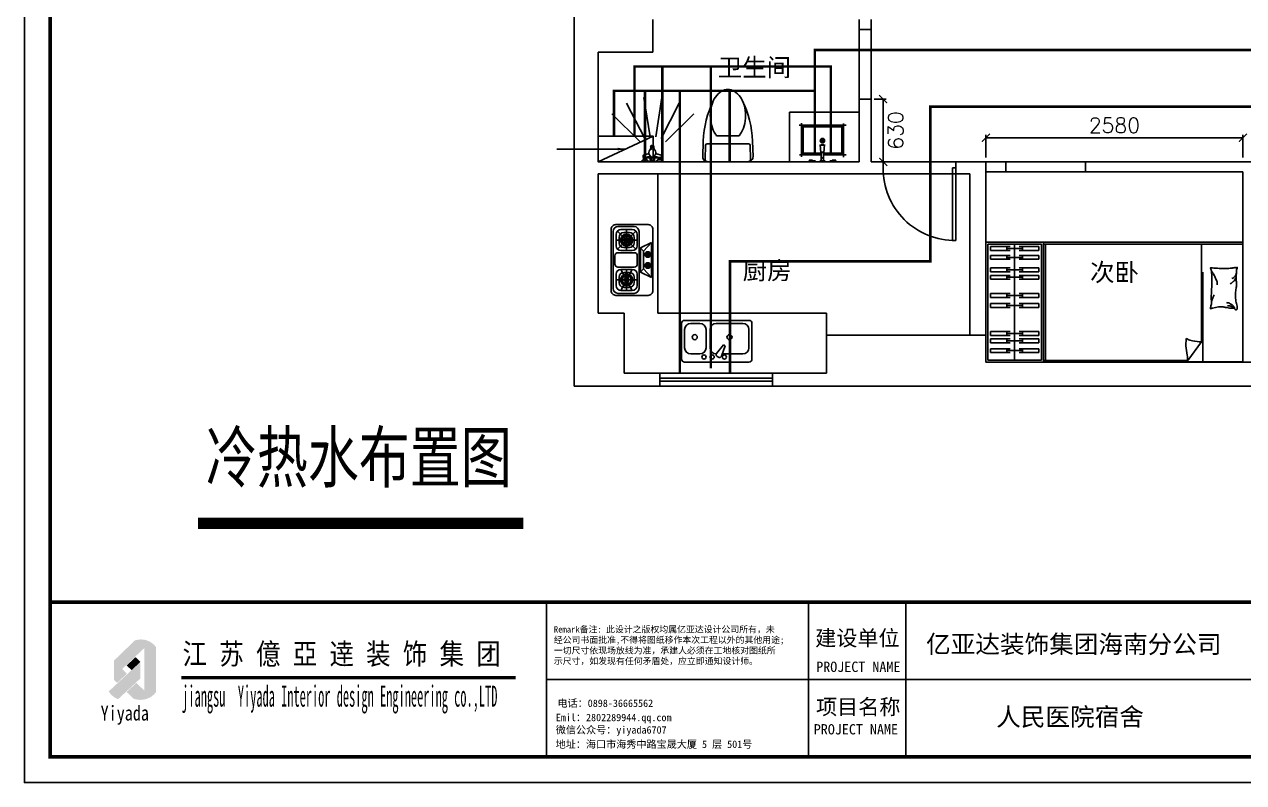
# Model space of a CAD drawing. Header units: millimetres. Extents: x 333665 to 510740, y -473522 to -395501.
# Drawn here: x 489008 to 501241, y -410869 to -403259 of the extents above; entities that cross this region are included whole.
import ezdxf

# ---------------------------------------------------------------- set-up
doc = ezdxf.new("R2010")
doc.units = ezdxf.units.MM
doc.linetypes.add('ACAD_ISO03W100', pattern=[30, 12, -18])
for name, color, linetype in [('0-01图框模板说明', 2, 'Continuous'), ('0-02图框细线', 136, 'Continuous'), ('06其他', 8, 'Continuous'), ('250', 250, 'Continuous'), ('TK', 7, 'Continuous'), ('WALL', 7, 'Continuous'), ('xcvdg', 7, 'Continuous'), ('填充', 8, 'Continuous')]:
    doc.layers.add(name, color=color, linetype=linetype)
doc.styles.add('-宋体', font='', dxfattribs={"width": 0.75})
doc.styles.add('_TCH_DIM', font='SIMPLEX', dxfattribs={"bigfont": 'GBCBIG'})
doc.styles.add('H1', font='')
doc.styles.get("Standard").update_dxf_attribs({"font": 'txt', "bigfont": 'gbcbig.shx'})
doc.styles.add('STYLE1', font='')
doc.styles.add('黑体', font='simhei.ttf')
doc.styles.get('-宋体').set_extended_font_data('SimSun')
doc.styles.get('H1').set_extended_font_data('SimSun')
doc.styles.get('STYLE1').set_extended_font_data('SimSun')
doc.dimstyles.get("Standard").update_dxf_attribs({"dimtxt": 0.18, "dimasz": 0.18, "dimexe": 0.18, "dimexo": 0.0625, "dimgap": 0.09, "dimtad": 0, "dimtih": 1, "dimtoh": 1, "dimdec": 4, "dimzin": 0, "dimdsep": 46, "dimtxsty": 'Standard', "dimcen": 0.09, "dimadec": 0, "dimazin": 0, "dimtfac": 1, "dimtdec": 4, "dimtofl": 0, "dimtmove": 0, "dimatfit": 3, "dimfxl": 1, "dimtolj": 1, "dimtzin": 0, "dimarcsym": 0})

# ---------------------------------------------------------------- blocks, each defined once
blk = doc.blocks.new('FVC')
at = {"layer": 'xcvdg', "color": 1, "ltscale": 100}
for p, q in [((-88497, -799587), (-88467, -799594)), ((-88467, -799594), (-88384, -799615))]:
    blk.add_line(p, q, dxfattribs=at)
for centre, radius, start, end in [((-88497, -799587), 0.917, 75.9551, 184.0829), ((-88228, -799568), 271, 184.0829, 189.4841), ((-88268, -799575), 230, 189.4841, 197.3864), ((-88602, -799679), 120, 6.4341, 17.3864), ((-88628, -799682), 146, 348.4414, 6.4341), ((-87776, -799472), 739, 197.1982, 199.428), ((-88368, -799549), 67.7, 255.9548, 272.6649), ((-88395, -798959), 659, 272.6649, 278.0051), ((-88348, -799297), 317, 278.0051, 282.1984), ((-88094, -800469), 882, 99.6844, 102.1984), ((-88280, -799536), 140, 275.6311, 286.515), ((-88233, -799539), 91.5, 255.3149, 270), ((-88208, -799801), 204, 90, 99.6844), ((-88280, -799536), 140, 286.515, 297.3988), ((-88233, -799575), 56.2, 270, 288.7799), ((-88281, -799433), 206, 288.7799, 291.8149), ((-88280, -799536), 140, 297.3988, 315.0976), ((-88208, -800088), 492, 83.7676, 90), ((-88261, -799484), 151, 291.8149, 295.3551), ((-88219, -799573), 52.6, 295.3551, 311.4429), ((-88244, -799545), 89.9, 311.4429, 323.7359), ((-88280, -799536), 140, 315.0976, 332.7964), ((-88121, -799602), 34.2, 116.5805, 175.5998), ((-87456, -799784), 683, 172.4531, 180), ((-88131, -799583), 13.1, 11.2724, 116.5805), ((-87893, -799726), 242, 164.256, 172.4531), ((-88419, -799578), 305, 344.256, 351.5628), ((-88206, -799599), 90.4, 0, 11.2724), ((-88277, -799599), 161, 351.5628, 0), ((-88259, -799758), 230, 168.4414, 182.7491), ((-88377, -799749), 114, 189.7531, 196.31), ((-89699, -799879), 1216, 2.6096, 4.6176), ((-91842, -799977), 3362, 0.9704, 2.6096), ((-87776, -799472), 739, 199.428, 201.6577), ((-87776, -799472), 739, 201.6577, 203.4844), ((-87776, -799472), 739, 203.4844, 205.3111), ((-87618, -799784), 521, 180.0031, 188.643), ((-87607, -799806), 529, 186.0867, 190.1899), ((-89644, -800040), 1164, 356.426, 359.7135), ((-94198, -800017), 5719, 359.7135, 0.9704), ((-89724, -799422), 1432, 333.5015, 335.6735), ((-88881, -799803), 507, 335.6735, 339.3257), ((-88461, -799961), 58, 339.3257, 355.9172), ((-88674, -799946), 272, 355.9172, 3.5552), ((-88295, -800128), 200, 61.6832, 66.9972), ((-88224, -799996), 49.3, 50.9651, 61.6832), ((-88335, -800132), 225, 43.8115, 50.9651), ((-88222, -800115), 99.2, 53.8234, 71.5603), ((-88455, -800247), 392, 38.3886, 43.8115), ((-88222, -800115), 99.2, 36.0864, 53.8234), ((-88208, -800052), 76.8, 27.2396, 38.3886), ((-88348, -800124), 234, 20.8603, 27.2396), ((-87256, -800030), 873, 175.1982, 179.4243), ((-86635, -800036), 1494, 179.4243, 181.9079), ((-88277, -799926), 152, 2.5386, 10.1899), ((-88415, -799933), 290, 355.1982, 2.5386), ((-88411, -800185), 87.5, 163.7788, 172.8796), ((-88496, -800174), 1.32, 172.8796, 253.3022), ((-88491, -800157), 19.3, 253.3022, 279.9984), ((-88421, -800182), 76.7, 152.7159, 163.7788), ((-88530, -800126), 45.3, 332.7159, 347.131), ((-88432, -800492), 321, 93.5049, 99.9984), ((-88628, -800103), 146, 347.131, 356.426), ((-89074, -799700), 729, 324.1737, 327.865), ((-88722, -799921), 313, 327.865, 333.5015), ((-87618, -813781), 13636, 93.055, 93.5049), ((-88272, -801529), 1365, 91.6331, 93.055), ((-88292, -800842), 679, 86.6313, 91.6331), ((-88305, -801076), 913, 82.3191, 86.6313), ((-88210, -800368), 198, 77.8905, 82.3191), ((-88117, -799933), 246, 257.8905, 261.8665), ((-88147, -800145), 32.8, 261.8665, 291.421), ((-88222, -800115), 99.2, 15.9352, 36.0864), ((-88129, -800190), 15.6, 68.0096, 111.421), ((-87308, -800059), 821, 181.9079, 185.2592), ((-88222, -800115), 99.2, 355.7841, 15.9352), ((-88072, -800129), 53.9, 185.2592, 210.6513), ((-88125, -800179), 4.28, 348.1069, 68.0096), ((-88118, -800180), 2.32, 168.1069, 289.564), ((-88143, -800171), 28.9, 355.6975, 30.6513), ((-88119, -800179), 3.42, 289.564, 338.2117), ((-88139, -800171), 25.1, 338.2117, 355.6975)]:
    blk.add_arc(centre, radius, start, end, dxfattribs=at)
blk = doc.blocks.new('_ArchTick')
at = {"color": 0, "lineweight": 30, "const_width": 0.15}
blk.add_lwpolyline([(-0.5, -0.5), (0.5, 0.5)], dxfattribs=at)

msp = doc.modelspace()

# ---------------------------------------------------------------- hatches: boundary and pattern name
at = {"layer": '06其他', "linetype": 'ByBlock'}
h = msp.add_hatch(color=16, dxfattribs=at)
h.set_gradient(color1=(127, 0, 0), color2=(204, 0, 0), rotation=135, tint=1, name='INVHEMISPHERICAL')
h.paths.add_polyline_path([(489905.5, -409646.1), (489988.5, -409729.1), (490210.7, -409519.4, -0.3370418), (490329.7, -409510.5, 0.3337101), (490115.5, -409442.8)])
h = msp.add_hatch(color=1, dxfattribs=at)
h.set_gradient(color1=(255, 0, 0), color2=(255, 127, 0), tint=1, name='INVHEMISPHERICAL')
h.paths.add_polyline_path([(490329.7, -409510.6, 0.3396012), (490210, -409520), (490210, -409943.8, -0.3188086), (490101.4, -410025.2, 0.3432185), (490329.7, -409959.7)])
h = msp.add_hatch(color=20, dxfattribs=at)
h.set_gradient(color1=(255, 63, 0), color2=(253, 236, 196), rotation=45, tint=1)
h.paths.add_polyline_path([(489853.9, -409954.1, 0.1677561), (489948.9, -410031.4), (490172.1, -409823.4), (490172.1, -409657.6)])
h = msp.add_hatch(color=18, dxfattribs=at)
h.set_gradient(color1=(76, 0, 0), color2=(127, 0, 0), rotation=45, tint=1, name='CURVED')
h.paths.add_polyline_path([(489905.5, -409646.1), (489905.5, -409835.8), (489938.5, -409867.8), (490036.2, -409776.8)])
h = msp.add_hatch(color=11, dxfattribs=at)
h.set_gradient(color1=(254, 140, 88), color2=(97, 0, 2), rotation=45, tint=1, name='HEMISPHERICAL')
h.paths.add_polyline_path([(490034.4, -409693.3), (490083.3, -409740.3), (490172.1, -409657.6), (490122.5, -409610.1)])
h = msp.add_hatch(color=16, dxfattribs=at)
h.set_gradient(color1=(127, 0, 0), color2=(204, 0, 0), rotation=45, tint=1, name='CURVED')
h.paths.add_polyline_path([(490210, -409943.8), (490131.6, -409868.5), (490033.7, -409959.7), (490101.4, -410025.2, 0.3188086)])

# ---------------------------------------------------------------- linework, layer by layer
at = {"color": 250, "lineweight": -3}
for p, q in [((494524.8, -406888.6), (494524.8, -399928.6)), ((494524.8, -406888.6), (494524.8, -399928.6)), ((495314.8, -403538.6), (495314.8, -403208.6)), ((497384.8, -403308.6), (497384.8, -403208.6)), ((497384.8, -403308.6), (497504.8, -403308.6)), ((497384.8, -403308.6), (497384.8, -404008.6)), ((497504.8, -403308.6), (497504.8, -403208.6)), ((497504.8, -403308.6), (497504.8, -404008.6)), ((494764.8, -404638.6), (494764.8, -403538.6)), ((494764.8, -403538.6), (495314.8, -403538.6)), ((495232, -404405.2), (495050.6, -404049.2)), ((495285.8, -404387.7), (495223.3, -403993.1)), ((495342.4, -404387.7), (495404.9, -403993.1)), ((495396.2, -404405.2), (495577.6, -404049.2)), ((497384.8, -404008.6), (497504.8, -404008.6)), ((497384.8, -404638.6), (497384.8, -404008.6)), ((497504.8, -404638.6), (497504.8, -404008.6)), ((497534.8, -404008.6), (497654.8, -404008.6)), ((497624.8, -404008.6), (497624.8, -404638.6)), ((495186.2, -404438.4), (494903.7, -404155.9)), ((495441.9, -404438.4), (495724.5, -404155.9)), ((496684.8, -404638.6), (496684.8, -404138.6)), ((496684.8, -404138.6), (497384.8, -404138.6)), ((497384.8, -404138.6), (497384.8, -404638.6)), ((497253, -404269), (496783.1, -404269)), ((496805.3, -404251.3), (496805.3, -404589.4)), ((497233.3, -404286.6), (496808.9, -404286.6)), ((496822.9, -404271.8), (496822.9, -404563.4)), ((497210.4, -404567.9), (497210.4, -404270)), ((497228, -404590.6), (497228, -404252.3)), ((494764.8, -404638.6), (494764.8, -404308.6)), ((495318.1, -404381.4), (494765.5, -404638.6)), ((495953.7, -404375.9), (496179.1, -404376)), ((497026.8, -404437.8), (497003.2, -404414.1)), ((497003.2, -404437.8), (497026.8, -404414.1)), ((498654.8, -404596.5), (498654.8, -404366.5)), ((498654.8, -404396.5), (501234.8, -404396.5)), ((501234.8, -404596.5), (501234.8, -404366.5)), ((495289.1, -404515.3), (495291.8, -404487.6)), ((495289.8, -404514.8), (495292.7, -404491.4)), ((495294.9, -404512.3), (495296.5, -404499.9)), ((495320.9, -404511.5), (495319.3, -404499.9)), ((495325.8, -404513.7), (495323.1, -404491.4)), ((495326.6, -404514.1), (495324.1, -404487.6)), ((495813.8, -404587.9), (495819.4, -404431.4)), ((495838.3, -404611.2), (495843.2, -404471.2)), ((495858.4, -404456.6), (496274.3, -404456.9)), ((496294.3, -404611.5), (496289.5, -404471.5)), ((496318.7, -404586.4), (496313.4, -404431.7)), ((496808.9, -404550.6), (497003.3, -404550.6)), ((497002.5, -404471.4), (496988.3, -404471.4)), ((497000.3, -404544.2), (496993.2, -404466.5)), ((496998.5, -404541.9), (497032.3, -404541.9)), ((497002.5, -404468.3), (497027.7, -404468.3)), ((497002.5, -404468.3), (497002.5, -404471.4)), ((497002.5, -404471.4), (497027.7, -404471.4)), ((497003.3, -404583.1), (497003.3, -404541.9)), ((497003.3, -404545.9), (497026.9, -404545.9)), ((497026.9, -404583.1), (497026.9, -404541.9)), ((497026.9, -404550.6), (497229.4, -404550.6)), ((497027.7, -404468.3), (497027.7, -404471.4)), ((497027.7, -404471.4), (497043.6, -404471.4)), ((497030, -404544), (497037, -404466.1)), ((497384.8, -404638.6), (494764.8, -404638.6)), ((495200.6, -404631), (495219.6, -404612)), ((495200.6, -404638.6), (495200.6, -404631)), ((495200.6, -404631), (495269, -404631)), ((495269, -404638.6), (495200.6, -404638.6)), ((495216.7, -404570.2), (495265.2, -404557.9)), ((495216.7, -404594), (495216.7, -404570.2)), ((495221.5, -404594), (495216.7, -404594)), ((495219.6, -404597.8), (495221.5, -404595.9)), ((495219.6, -404605.4), (495219.6, -404597.8)), ((495219.6, -404597.8), (495223.4, -404597.8)), ((495221.5, -404607.3), (495219.6, -404605.4)), ((495223.4, -404605.4), (495219.6, -404605.4)), ((495219.6, -404612), (495221.5, -404612)), ((495221.5, -404594), (495221.5, -404595.9)), ((495248.1, -404594), (495221.5, -404594)), ((495221.5, -404595.9), (495234.8, -404595.9)), ((495221.5, -404612), (495221.5, -404607.3)), ((495221.5, -404607.3), (495234.8, -404607.3)), ((495221.5, -404612), (495234.8, -404612)), ((495223.4, -404597.8), (495225.3, -404595.9)), ((495223.4, -404597.8), (495223.4, -404605.4)), ((495223.4, -404605.4), (495226.2, -404607.3)), ((495231.9, -404597.8), (495230, -404595.9)), ((495230, -404607.3), (495231.9, -404605.4)), ((495231.9, -404605.4), (495231.9, -404597.8)), ((495231.9, -404597.8), (495234.8, -404597.8)), ((495231.9, -404605.4), (495234.8, -404605.4)), ((495248.1, -404595.9), (495234.8, -404595.9)), ((495237.6, -404597.8), (495234.8, -404597.8)), ((495237.6, -404605.4), (495234.8, -404605.4)), ((495248.1, -404607.3), (495234.8, -404607.3)), ((495248.1, -404612), (495234.8, -404612)), ((495237.6, -404597.8), (495239.5, -404595.9)), ((495237.6, -404605.4), (495237.6, -404597.8)), ((495239.5, -404607.3), (495237.6, -404605.4)), ((495246.2, -404605.4), (495243.3, -404607.3)), ((495246.2, -404597.8), (495244.3, -404595.9)), ((495246.2, -404597.8), (495246.2, -404605.4)), ((495250, -404597.8), (495246.2, -404597.8)), ((495246.2, -404605.4), (495250, -404605.4)), ((495248.1, -404594), (495248.1, -404595.9)), ((495258.5, -404594), (495248.1, -404594)), ((495250, -404597.8), (495248.1, -404595.9)), ((495248.1, -404607.3), (495250, -404605.4)), ((495248.1, -404612), (495248.1, -404607.3)), ((495250, -404612), (495248.1, -404612)), ((495250, -404605.4), (495250, -404597.8)), ((495269, -404631), (495250, -404612)), ((495269, -404631), (495269, -404638.6)), ((495292.6, -404582.1), (495281.4, -404569)), ((495287, -404594.9), (495293.8, -404594.9)), ((495287, -404638.6), (495287, -404594.9)), ((495296.5, -404638.6), (495287, -404638.6)), ((495294.6, -404591.1), (495294.6, -404587.6)), ((495294.6, -404591.1), (495308.9, -404591.1)), ((495297.5, -404632.9), (495294.6, -404596.8)), ((495294.6, -404596.8), (495308.9, -404596.8)), ((495296.5, -404620.9), (495296.5, -404638.6)), ((495299.8, -404632.9), (495297, -404596.8)), ((495297.5, -404631), (495308.9, -404631)), ((495297.5, -404632.9), (495308.9, -404632.9)), ((495323.1, -404591.1), (495308.9, -404591.1)), ((495323.1, -404596.8), (495308.9, -404596.8)), ((495320.3, -404631), (495308.9, -404631)), ((495320.3, -404632.9), (495308.9, -404632.9)), ((495317.9, -404632.9), (495320.7, -404596.8)), ((495320.3, -404632.9), (495323.1, -404596.8)), ((495321.2, -404620.9), (495321.2, -404638.6)), ((495321.2, -404638.6), (495330.7, -404638.6)), ((495323.1, -404591.1), (495323.1, -404587.6)), ((495330.7, -404594.9), (495324, -404594.9)), ((495325.2, -404582.1), (495336.4, -404569)), ((495330.7, -404638.6), (495330.7, -404594.9)), ((495346.9, -404631), (495365.9, -404612)), ((495346.9, -404631), (495346.9, -404638.6)), ((495415.3, -404631), (495346.9, -404631)), ((495346.9, -404638.6), (495382, -404638.6)), ((495399.1, -404570.2), (495350.7, -404557.9)), ((495357.3, -404594), (495367.8, -404594)), ((495365.9, -404597.8), (495367.8, -404595.9)), ((495365.9, -404605.4), (495365.9, -404597.8)), ((495365.9, -404597.8), (495369.7, -404597.8)), ((495367.8, -404607.3), (495365.9, -404605.4)), ((495369.7, -404605.4), (495365.9, -404605.4)), ((495365.9, -404612), (495367.8, -404612)), ((495367.8, -404594), (495367.8, -404595.9)), ((495367.8, -404594), (495394.4, -404594)), ((495367.8, -404595.9), (495381.1, -404595.9)), ((495367.8, -404612), (495367.8, -404607.3)), ((495367.8, -404607.3), (495381.1, -404607.3)), ((495367.8, -404612), (495381.1, -404612)), ((495369.7, -404597.8), (495371.6, -404595.9)), ((495369.7, -404597.8), (495369.7, -404605.4)), ((495369.7, -404605.4), (495372.5, -404607.3)), ((495378.2, -404597.8), (495376.3, -404595.9)), ((495376.3, -404607.3), (495378.2, -404605.4)), ((495378.2, -404597.8), (495381.1, -404597.8)), ((495378.2, -404605.4), (495378.2, -404597.8)), ((495378.2, -404605.4), (495381.1, -404605.4)), ((495394.4, -404595.9), (495381.1, -404595.9)), ((495383.9, -404597.8), (495381.1, -404597.8)), ((495383.9, -404605.4), (495381.1, -404605.4)), ((495394.4, -404607.3), (495381.1, -404607.3)), ((495394.4, -404612), (495381.1, -404612)), ((495382, -404638.6), (495402, -404638.6)), ((495383.9, -404597.8), (495385.8, -404595.9)), ((495383.9, -404605.4), (495383.9, -404597.8)), ((495385.8, -404607.3), (495383.9, -404605.4)), ((495392.5, -404605.4), (495389.6, -404607.3)), ((495392.5, -404597.8), (495390.6, -404595.9)), ((495392.5, -404597.8), (495392.5, -404605.4)), ((495396.3, -404597.8), (495392.5, -404597.8)), ((495392.5, -404605.4), (495396.3, -404605.4)), ((495394.4, -404594), (495394.4, -404595.9)), ((495394.4, -404594), (495399.1, -404594)), ((495396.3, -404597.8), (495394.4, -404595.9)), ((495394.4, -404607.3), (495396.3, -404605.4)), ((495394.4, -404612), (495394.4, -404607.3)), ((495396.3, -404612), (495394.4, -404612)), ((495396.3, -404605.4), (495396.3, -404597.8)), ((495415.3, -404631), (495396.3, -404612)), ((495399.1, -404594), (495399.1, -404570.2)), ((495402, -404638.6), (495415.3, -404638.6)), ((495415.3, -404638.6), (495415.3, -404631)), ((495864.3, -404638.4), (496268.2, -404638.6)), ((496785.7, -404568.2), (497003.3, -404568.2)), ((496913.9, -404621.4), (496880.5, -404621.4)), ((496880.5, -404621.4), (496880.5, -404626.5)), ((496880.5, -404626.5), (496911.9, -404626.5)), ((496886.5, -404628.6), (496944.5, -404628.6)), ((496894.5, -404638.6), (496894.5, -404623.9)), ((496911.9, -404628.6), (496911.9, -404626.5)), ((496916.9, -404628.6), (496916.9, -404624.4)), ((496934.3, -404638.6), (496934.3, -404623.5)), ((497039.6, -404638.6), (496989.2, -404638.6)), ((497039.6, -404628.6), (496990, -404628.6)), ((496995.2, -404645.3), (496995.2, -404623.5)), ((497003.3, -404583.1), (497003.3, -404626.8)), ((497026.9, -404568.2), (497255, -404568.2)), ((497026.9, -404583.1), (497026.9, -404626.8)), ((497035, -404644), (497035, -404623)), ((497142.2, -404628.6), (497090.9, -404628.6)), ((497096, -404638.6), (497096, -404623.9)), ((497113.3, -404628.6), (497113.3, -404624.4)), ((497116.4, -404621.4), (497149.8, -404621.4)), ((497149.8, -404626.5), (497118.4, -404626.5)), ((497118.4, -404628.6), (497118.4, -404626.5)), ((497135.8, -404638.6), (497135.8, -404623)), ((497149.8, -404621.4), (497149.8, -404626.5)), ((497624.8, -404638.6), (497504.8, -404638.6)), ((497534.8, -404638.6), (497654.8, -404638.6)), ((497624.8, -404638.6), (497624.8, -404758.6)), ((497624.8, -404638.6), (498354.8, -404638.6)), ((498654.8, -404638.6), (498354.8, -404638.6)), ((498354.8, -404638.6), (498354.8, -404758.6)), ((498654.8, -406378.6), (498654.8, -404638.6)), ((498654.8, -404638.6), (498854.8, -404638.6)), ((498854.8, -404738.6), (498854.8, -404638.6)), ((498854.8, -404638.6), (499654.8, -404638.6)), ((499654.8, -404738.6), (499654.8, -404638.6)), ((501334.8, -404638.6), (499654.8, -404638.6)), ((494764.8, -406158.6), (494764.8, -404758.6)), ((497624.8, -404758.6), (494764.8, -404758.6)), ((495364.8, -406158.6), (495364.8, -404758.6)), ((497624.8, -404758.6), (498354.8, -404758.6)), ((498354.8, -404698.6), (498319.8, -404698.6)), ((498319.8, -404698.6), (498319.8, -405428.6)), ((498354.8, -405428.6), (498354.8, -404698.6)), ((498354.8, -404758.6), (498494.8, -404758.6)), ((498494.8, -404758.6), (498494.8, -406378.6)), ((498654.8, -404738.6), (498854.8, -404738.6)), ((499654.8, -404738.6), (498854.8, -404738.6)), ((499654.8, -404738.6), (501234.8, -404738.6)), ((501234.8, -404738.6), (501234.8, -406648.6)), ((494914.8, -405910.6), (494914.8, -405336.6)), ((494944.8, -405366.6), (494944.8, -405481.6)), ((494958.8, -405332.7), (495141.7, -405515.6)), ((495141.7, -405332.7), (494958.8, -405515.6)), ((494962.8, -405288.6), (495126.8, -405288.6)), ((494974.8, -405396.6), (494974.8, -405451.6)), ((495107.8, -405318.6), (494992.8, -405318.6)), ((495077.8, -405348.6), (495022.8, -405348.6)), ((495050.3, -405318.6), (495050.3, -405529.6)), ((495125.8, -405396.6), (495125.8, -405451.6)), ((495155.8, -405366.6), (495155.8, -405481.6)), ((495174.8, -405910.6), (495174.8, -405336.6)), ((494944.8, -405424.1), (495155.8, -405424.1)), ((495107.8, -405529.6), (494992.8, -405529.6)), ((495077.8, -405499.6), (495022.8, -405499.6)), ((495188.7, -405500.2), (495298.9, -405449.4)), ((495188.7, -405500.2), (495188.7, -405623.6)), ((495188.7, -405500.2), (495220.2, -405533.4)), ((495220.2, -405533.4), (495298.9, -405449.4)), ((495298.9, -405449.4), (495298.9, -405623.6)), ((498319.8, -405428.6), (498354.8, -405428.6)), ((499232.6, -405446.3), (498654.8, -405446.3)), ((499212.6, -405466.3), (498674.8, -405466.3)), ((498674.8, -405466.3), (498674.8, -406378.6)), ((498701.9, -405489.7), (498701.9, -405528.7)), ((498701.9, -405489.7), (498864.7, -405489.7)), ((498701.9, -405528.7), (498864.7, -405528.7)), ((498864.7, -405528.7), (498864.7, -405489.7)), ((498898.4, -405489.7), (498864.7, -405489.7)), ((498864.7, -405509.2), (498943.7, -405509.2)), ((498864.7, -405528.7), (498898.4, -405528.7)), ((498943.7, -406628.6), (498943.7, -405466.3)), ((499022.7, -405509.2), (498943.7, -405509.2)), ((498989, -405489.7), (499022.7, -405489.7)), ((499022.7, -405528.7), (498989, -405528.7)), ((499022.7, -405528.7), (499022.7, -405489.7)), ((499185.4, -405489.7), (499022.7, -405489.7)), ((499185.4, -405528.7), (499022.7, -405528.7)), ((499185.4, -405489.7), (499185.4, -405528.7)), ((499212.6, -405746.3), (499212.6, -405466.3)), ((501232.6, -405446.3), (500782.6, -405446.3)), ((501232.6, -405446.3), (501232.6, -406646.3)), ((494933.3, -405581), (494933.3, -405664.6)), ((495127.2, -405551), (494963.3, -405551)), ((495157.2, -405664.6), (495157.2, -405581)), ((495188.7, -405747.1), (495188.7, -405623.6)), ((495220.2, -405533.4), (495220.2, -405623.6)), ((495220.2, -405713.8), (495220.2, -405623.6)), ((495246.6, -405563.5), (495281.2, -405563.5)), ((495246.6, -405573.5), (495281.2, -405573.5)), ((495298.9, -405797.9), (495298.9, -405623.6)), ((498701.9, -405577.6), (498701.9, -405616.5)), ((498701.9, -405577.6), (498864.7, -405577.6)), ((498701.9, -405616.5), (498864.7, -405616.5)), ((498864.7, -405616.5), (498864.7, -405577.6)), ((498898.4, -405577.6), (498864.7, -405577.6)), ((498864.7, -405597), (498943.7, -405597)), ((498864.7, -405616.5), (498898.4, -405616.5)), ((499022.7, -405597), (498943.7, -405597)), ((498989, -405577.6), (499022.7, -405577.6)), ((499022.7, -405616.5), (498989, -405616.5)), ((499022.7, -405616.5), (499022.7, -405577.6)), ((499185.4, -405577.6), (499022.7, -405577.6)), ((499185.4, -405616.5), (499022.7, -405616.5)), ((499185.4, -405577.6), (499185.4, -405616.5)), ((494944.8, -405880.6), (494944.8, -405765.6)), ((494963.3, -405694.6), (495127.2, -405694.6)), ((495107.8, -405928.6), (494992.8, -405717.6)), ((494992.8, -405928.6), (495107.8, -405717.6)), ((495107.8, -405717.6), (494992.8, -405717.6)), ((495022.8, -405747.6), (495077.8, -405747.6)), ((495022.8, -405747.6), (495077.8, -405747.6)), ((495050.3, -405928.6), (495050.3, -405717.6)), ((495155.8, -405880.6), (495155.8, -405765.6)), ((495188.7, -405747.1), (495220.2, -405713.8)), ((495188.7, -405747.1), (495298.9, -405797.9)), ((495220.2, -405713.8), (495298.9, -405797.9)), ((495246.6, -405673.8), (495281.2, -405673.8)), ((495246.6, -405683.8), (495281.2, -405683.8)), ((498701.9, -405703.5), (498701.9, -405742.5)), ((498701.9, -405703.5), (498864.7, -405703.5)), ((498701.9, -405742.5), (498864.7, -405742.5)), ((498864.7, -405742.5), (498864.7, -405703.5)), ((498898.4, -405703.5), (498864.7, -405703.5)), ((498864.7, -405723), (498943.7, -405723)), ((498864.7, -405742.5), (498898.4, -405742.5)), ((499022.7, -405723), (498943.7, -405723)), ((498989, -405703.5), (499022.7, -405703.5)), ((499022.7, -405742.5), (498989, -405742.5)), ((499022.7, -405742.5), (499022.7, -405703.5)), ((499185.4, -405703.5), (499022.7, -405703.5)), ((499185.4, -405742.5), (499022.7, -405742.5)), ((499185.4, -405703.5), (499185.4, -405742.5)), ((499212.6, -406628.6), (499212.6, -405746.3)), ((499232.6, -406646.3), (499232.6, -405746.3)), ((500832.6, -406646.3), (500832.6, -405746.3)), ((494944.8, -405823.1), (495155.8, -405823.1)), ((494974.8, -405850.6), (494974.8, -405795.6)), ((494974.8, -405850.6), (494974.8, -405795.6)), ((495125.8, -405795.6), (495125.8, -405850.6)), ((495125.8, -405795.6), (495125.8, -405850.6)), ((498701.9, -405777.7), (498701.9, -405816.6)), ((498701.9, -405777.7), (498864.7, -405777.7)), ((498701.9, -405816.6), (498864.7, -405816.6)), ((498864.7, -405816.6), (498864.7, -405777.7)), ((498898.4, -405777.7), (498864.7, -405777.7)), ((498864.7, -405797.2), (498943.7, -405797.2)), ((498864.7, -405816.6), (498898.4, -405816.6)), ((499022.7, -405797.2), (498943.7, -405797.2)), ((498989, -405777.7), (499022.7, -405777.7)), ((499022.7, -405816.6), (498989, -405816.6)), ((499022.7, -405816.6), (499022.7, -405777.7)), ((499185.4, -405777.7), (499022.7, -405777.7)), ((499185.4, -405816.6), (499022.7, -405816.6)), ((499185.4, -405777.7), (499185.4, -405816.6)), ((495126.8, -405958.6), (494962.8, -405958.6)), ((495107.8, -405928.6), (494992.8, -405928.6)), ((495077.8, -405898.6), (495022.8, -405898.6)), ((495077.8, -405898.6), (495022.8, -405898.6)), ((498701.9, -405960.1), (498701.9, -405999)), ((498701.9, -405960.1), (498864.7, -405960.1)), ((498701.9, -405999), (498864.7, -405999)), ((498864.7, -405999), (498864.7, -405960.1)), ((498898.4, -405960.1), (498864.7, -405960.1)), ((498864.7, -405979.5), (498943.7, -405979.5)), ((498864.7, -405999), (498898.4, -405999)), ((499022.7, -405979.5), (498943.7, -405979.5)), ((498989, -405960.1), (499022.7, -405960.1)), ((499022.7, -405999), (498989, -405999)), ((499022.7, -405999), (499022.7, -405960.1)), ((499185.4, -405960.1), (499022.7, -405960.1)), ((499185.4, -405999), (499022.7, -405999)), ((499185.4, -405960.1), (499185.4, -405999)), ((498701.9, -406061.9), (498701.9, -406100.9)), ((498701.9, -406061.9), (498864.7, -406061.9)), ((498701.9, -406100.9), (498864.7, -406100.9)), ((498864.7, -406100.9), (498864.7, -406061.9)), ((498898.4, -406061.9), (498864.7, -406061.9)), ((498864.7, -406081.4), (498943.7, -406081.4)), ((498864.7, -406100.9), (498898.4, -406100.9)), ((499022.7, -406081.4), (498943.7, -406081.4)), ((498989, -406061.9), (499022.7, -406061.9)), ((499022.7, -406100.9), (498989, -406100.9)), ((499022.7, -406100.9), (499022.7, -406061.9)), ((499185.4, -406061.9), (499022.7, -406061.9)), ((499185.4, -406100.9), (499022.7, -406100.9)), ((499185.4, -406061.9), (499185.4, -406100.9)), ((495024.8, -406158.6), (494764.8, -406158.6)), ((495024.8, -406758.6), (495024.8, -406158.6)), ((497054.8, -406158.6), (495364.8, -406158.6)), ((495601.9, -406260), (495601.9, -406618)), ((496276.9, -406229.3), (495632.6, -406229.3)), ((495694, -406260), (495786, -406260)), ((495949.7, -406260), (496215.6, -406260)), ((496307.6, -406618), (496307.6, -406260)), ((497054.8, -406378.6), (497054.8, -406158.6)), ((495632.6, -406505.5), (495632.6, -406321.4)), ((495847.4, -406321.4), (495847.4, -406505.5)), ((495888.3, -406505.5), (495888.3, -406321.4)), ((496276.9, -406321.4), (496276.9, -406505.5)), ((498654.8, -406378.6), (497054.8, -406378.6)), ((497054.8, -406378.6), (497054.8, -406758.6)), ((498654.8, -406648.6), (498654.8, -406378.6)), ((498674.8, -406378.6), (498674.8, -406628.6)), ((498701.9, -406341.1), (498701.9, -406380)), ((498701.9, -406341.1), (498864.7, -406341.1)), ((498701.9, -406380), (498864.7, -406380)), ((498864.7, -406380), (498864.7, -406341.1)), ((498898.4, -406341.1), (498864.7, -406341.1)), ((498864.7, -406360.6), (498943.7, -406360.6)), ((498864.7, -406380), (498898.4, -406380)), ((499022.7, -406360.6), (498943.7, -406360.6)), ((498989, -406341.1), (499022.7, -406341.1)), ((499022.7, -406380), (498989, -406380)), ((499022.7, -406380), (499022.7, -406341.1)), ((499185.4, -406341.1), (499022.7, -406341.1)), ((499185.4, -406380), (499022.7, -406380)), ((499185.4, -406341.1), (499185.4, -406380)), ((496022.6, -406475.9), (495952.3, -406561.3)), ((496001.5, -406589.7), (496040.3, -406486.1)), ((496040.3, -406486.1), (496022.6, -406475.9)), ((498701.9, -406416.5), (498701.9, -406455.4)), ((498701.9, -406416.5), (498864.7, -406416.5)), ((498701.9, -406455.4), (498864.7, -406455.4)), ((498864.7, -406455.4), (498864.7, -406416.5)), ((498898.4, -406416.5), (498864.7, -406416.5)), ((498864.7, -406435.9), (498943.7, -406435.9)), ((498864.7, -406455.4), (498898.4, -406455.4)), ((499022.7, -406435.9), (498943.7, -406435.9)), ((498989, -406416.5), (499022.7, -406416.5)), ((499022.7, -406455.4), (498989, -406455.4)), ((499022.7, -406455.4), (499022.7, -406416.5)), ((499185.4, -406416.5), (499022.7, -406416.5)), ((499185.4, -406455.4), (499022.7, -406455.4)), ((499185.4, -406416.5), (499185.4, -406455.4)), ((500662.5, -406483.9), (500664.2, -406411.4)), ((500676.1, -406579.4), (500662.5, -406483.9)), ((500680.6, -406631.3), (500817.6, -406444.8)), ((495786, -406566.8), (495694, -406566.8)), ((495972.1, -406600.3), (495957.9, -406592)), ((496215.6, -406566.8), (496010.1, -406566.8)), ((498674.8, -406628.6), (499212.6, -406628.6)), ((498701.9, -406513.9), (498701.9, -406552.9)), ((498701.9, -406513.9), (498864.7, -406513.9)), ((498701.9, -406552.9), (498864.7, -406552.9)), ((498864.7, -406552.9), (498864.7, -406513.9)), ((498898.4, -406513.9), (498864.7, -406513.9)), ((498864.7, -406533.4), (498943.7, -406533.4)), ((498864.7, -406552.9), (498898.4, -406552.9)), ((499022.7, -406533.4), (498943.7, -406533.4)), ((498989, -406513.9), (499022.7, -406513.9)), ((499022.7, -406552.9), (498989, -406552.9)), ((499022.7, -406552.9), (499022.7, -406513.9)), ((499185.4, -406513.9), (499022.7, -406513.9)), ((499185.4, -406552.9), (499022.7, -406552.9)), ((499185.4, -406513.9), (499185.4, -406552.9)), ((495632.6, -406648.6), (496276.9, -406648.6)), ((501554.8, -406648.6), (498654.8, -406648.6)), ((501232.6, -406646.3), (499232.6, -406646.3)), ((499634.8, -406646.3), (499831.2, -406646.3)), ((495384.8, -406758.6), (495024.8, -406758.6)), ((496514.8, -406758.6), (495384.8, -406758.6)), ((495384.8, -406758.6), (495384.8, -406888.6)), ((496514.8, -406808.6), (495384.8, -406808.6)), ((496514.8, -406838.6), (495384.8, -406838.6)), ((497054.8, -406758.6), (496514.8, -406758.6)), ((496514.8, -406758.6), (496514.8, -406888.6)), ((495384.8, -406888.6), (494524.8, -406888.6)), ((505034.8, -406888.6), (494524.8, -406888.6)), ((496514.8, -406888.6), (495384.8, -406888.6)), ((501554.8, -406888.6), (496514.8, -406888.6))]:
    msp.add_line(p, q, dxfattribs=at)
at = {"color": 1, "linetype": 'ACAD_ISO03W100', "lineweight": 30, "ltscale": 5, "const_width": 25}
for points in [[(495129.2, -404381.4), (495129.2, -403682.2), (497099.1, -403682.2), (497099.1, -404568.2)], [(495408.6, -404638.6), (495408.6, -403682.2)], [(495895.6, -403682.2), (495895.6, -406711.1)]]:
    msp.add_lwpolyline(points, dxfattribs=at)
at = {"color": 250, "lineweight": -3}
msp.add_lwpolyline([(494765.5, -404381.4), (495318.1, -404381.4), (495318.1, -404638.6), (494765.5, -404638.6)], close=True, dxfattribs=at)
msp.add_lwpolyline([(494942.8, -405978.6, -0.4142136), (494894.8, -405930.6), (494894.8, -405316.6, -0.4142136), (494942.8, -405268.6), (495266.8, -405268.6, -0.4142136), (495314.8, -405316.6), (495314.8, -405930.6, -0.4142136), (495266.8, -405978.6)], format="xyb", close=True, dxfattribs=at)
for points in [[(501232.6, -405446.3), (499232.6, -405446.3), (499232.6, -406646.3)], [(500817.6, -406444.8), (500819.5, -405466.3), (499232.6, -405466.3), (499232.6, -406631.3), (500680.6, -406631.3)], [(501232.6, -405466.3), (499252.6, -405466.3), (499252.6, -406646.3)], [(500832.6, -406646.3), (500832.6, -405746.3)]]:
    msp.add_lwpolyline(points, dxfattribs=at)
for centre, radius in [((495050.3, -405424.1), 60.2), ((495050.3, -405424.1), 60.2), ((495050.3, -405424.1), 45.2), ((495050.3, -405424.1), 40.2), ((495050.3, -405424.1), 22.4), ((495263.9, -405568.5), 28), ((495263.9, -405678.8), 28), ((495263.9, -405568.5), 18), ((495050.3, -405823.1), 60.2), ((495050.3, -405823.1), 60.2), ((495050.3, -405823.1), 50.2), ((495263.9, -405678.8), 18), ((495050.3, -405823.1), 45.2), ((495050.3, -405823.1), 22.4), ((495733.6, -406398.1), 25.6), ((496082.6, -406398.1), 25.6), ((495826.9, -406597.5), 20.5), ((495908.7, -406597.5), 20.5), ((496031.5, -406597.5), 20.5)]:
    msp.add_circle(centre, radius, dxfattribs=at)
for centre, radius, start, end in [((495308.9, -404545.5), 36.1, 319.55423, 220.44577), ((495309.6, -404489.3), 18, 95.49232, 174.50768), ((495310, -404493.5), 17.5, 96.98106, 173.01894), ((495311.1, -404500.1), 20.4, 99.05948, 154.68031), ((495307.4, -404501.4), 11, 87.20579, 172.40536), ((495306.2, -404489.3), 18, 5.49232, 84.50768), ((495305.8, -404493.5), 17.5, 6.98106, 83.01894), ((495304.7, -404500.1), 20.4, 25.31969, 80.94052), ((495308.5, -404501.4), 11, 7.59464, 92.79421), ((495305.9, -404300), 300.8, 257.83975, 266.40812), ((495262.2, -404600.5), 11.4, 98.80679, 145.20397), ((495268, -404639.4), 46.4, 73.38809, 101.84002), ((495267.2, -404633.1), 44.3, 59.27744, 98.80679), ((495257.6, -404528.1), 30.8, 284.30028, 301.86242), ((495278, -404606.1), 11.7, 39.23177, 73.38809), ((495307.6, -404573.1), 25.6, 172.76717, 237.19187), ((495286.1, -404587.6), 8.55, 0, 40.44577), ((495298.4, -404594), 4.75, 143.1301, 216.8699), ((495308.9, -404611.6), 24.2, 241.92751, 298.07249), ((495331.7, -404587.6), 8.55, 139.55423, 180), ((495319.3, -404594), 4.75, 323.1301, 36.8699), ((495308.2, -404573.1), 25.6, 308.01803, 2.6898), ((495348.6, -404633.1), 44.3, 81.19321, 120.72256), ((495305.9, -404300), 300.8, 274.74006, 282.16025), ((495337.9, -404606.1), 11.7, 106.61191, 127.71193), ((495347.8, -404639.4), 46.4, 78.15998, 106.61191), ((495358.3, -404528.1), 30.8, 241.68836, 255.69972), ((495353.7, -404600.5), 11.4, 34.79603, 81.19321), ((498346, -404707.4), 721.3, 179.30494, 270.69506), ((494962.8, -405336.6), 48, 90, 180), ((494992.8, -405366.6), 48, 90, 180), ((495022.8, -405396.6), 48, 90, 180), ((495077.8, -405396.6), 48, 0, 90), ((495107.8, -405366.6), 48, 0, 90), ((495126.8, -405336.6), 48, 0, 90), ((494992.8, -405481.6), 48, 180, 270), ((495022.8, -405451.6), 48, 180, 270), ((495077.8, -405451.6), 48, 270, 0), ((495107.8, -405481.6), 48, 270, 0), ((494963.3, -405581), 30, 90, 180), ((495127.2, -405581), 30, 0, 90), ((494963.3, -405664.6), 30, 180, 270), ((494992.8, -405765.6), 48, 90, 180), ((495022.8, -405795.6), 48, 90, 180), ((495022.8, -405795.6), 48, 90, 180), ((495077.8, -405795.6), 48, 0, 90), ((495077.8, -405795.6), 48, 0, 90), ((495107.8, -405765.6), 48, 0, 90), ((495127.2, -405664.6), 30, 270, 0), ((495264, -405667.6), 3.49, 144.98425, 38.71159), ((494992.8, -405880.6), 48, 180, 270), ((495022.8, -405850.6), 48, 180, 270), ((495022.8, -405850.6), 48, 180, 270), ((495077.8, -405850.6), 48, 270, 0), ((495077.8, -405850.6), 48, 270, 0), ((495107.8, -405880.6), 48, 270, 0), ((494962.8, -405910.6), 48, 180, 270), ((495126.8, -405910.6), 48, 270, 0), ((495632.6, -406260), 30.7, 90, 180), ((495694, -406321.4), 61.4, 90, 180), ((495786, -406321.4), 61.4, 0, 90), ((495949.7, -406321.4), 61.4, 90, 180), ((496215.6, -406321.4), 61.4, 0, 90), ((496276.9, -406260), 30.7, 0, 90), ((495694, -406505.5), 61.4, 180, 270), ((495786, -406505.5), 61.4, 270, 0), ((495949.7, -406505.5), 61.4, 180, 270), ((496215.6, -406505.5), 61.4, 270, 0), ((500833.6, -406067.5), 383.3, 243.78283, 250.05221), ((500761.6, -406265.8), 172.4, 250.05221, 259.40554), ((500835.5, -405870.9), 574.1, 259.40554, 268.21128), ((495632.6, -406618), 30.7, 180, 270), ((495968.1, -406574.3), 20.5, 140.53768, 240), ((495982.4, -406582.5), 20.5, 240, 339.46232), ((496276.9, -406618), 30.7, 270, 0), ((500497.8, -406604.8), 180.1, 351.55834, 8.13558)]:
    msp.add_arc(centre, radius, start, end, dxfattribs=at)
for centre, major_axis, start_param, end_param in [((496108.2, -404100.5), (3.3, 200.8), 0.5673946, 0.9940953), ((496066.6, -404032.8), (-1.8, 121.4), -0.0152096, 0.5364587), ((496066.6, -404032.8), (1.4, 121.4), -0.5409046, 0.0107637), ((496025, -404100.5), (-2.3, 200.8), -0.9902508, -0.5635502), ((496828.6, -404467.3), (-0.1, 1009.8), 1.1129787, 1.5351113), ((496174.2, -404145), (1.4, 280.4), 0.9827474, 1.3032814), ((495958.9, -404144.8), (-2.5, 280.4), -1.3084611, -0.9879271), ((495304.2, -404466.3), (-0.1, 1009.8), -1.5366593, -1.1145267), ((496278.6, -404174.1), (-0.2, 388.7), 1.2978205, 1.5697139), ((496278.6, -404174.1), (-0.1, 388.7), 1.5697895, 1.8416829), ((495854.5, -404173.9), (1.9, 388.7), 4.4446368, 4.7165301), ((495854.5, -404173.9), (-1, 388.7), 4.7090859, 4.9809793), ((496174.2, -404203.2), (0.1, 280.4), 1.8422932, 2.1628272), ((495958.9, -404203), (2.1, 280.4), 4.1268119, 4.4473459), ((496108.1, -404247.6), (-142, 142), 1.377171, 1.4787207), ((496024.9, -404247.5), (142, 142), 4.8031556, 4.9047053), ((495858.4, -404471.9), (10.7, 10.7), 0.7853982, 2.3212879), ((496274.3, -404472), (10.7, 10.7), 5.5320392, 7.067929), ((495864.3, -404587.9), (-0.2, 50.5), 1.5660406, 3.136837), ((495864.5, -404612.1), (0.2, 26.3), 1.543113, 3.1488159), ((496268, -404612.4), (0.5, 26.3), 3.1598336, 4.7655365), ((496268.2, -404588.2), (-0.2, 50.5), 3.1378822, 4.7435851)]:
    msp.add_ellipse(centre, major_axis=major_axis, ratio=1, start_param=start_param, end_param=end_param, dxfattribs=at)
at = {"color": 250, "lineweight": -3, "extrusion": (0, 0, -1)}
for centre, major_axis, start_param, end_param in [((497015.1, -404425.8), (15.9, 15.9), 2.3561945, 8.6393798), ((497015, -404426), (11.8, 11.8), 2.3561945, 8.6393798), ((496913.9, -404624.4), (2.14, 2.14), -0.7853982, 0.7853982), ((497015.1, -404588.8), (-8.35, 8.35), 2.3561945, 5.4977871), ((497015.1, -404626.8), (-8.35, 8.35), 5.3506433, 5.4977871), ((497015.1, -404626.8), (8.35, 8.35), 0.7853982, 0.932542), ((497116.4, -404624.4), (2.14, 2.14), 3.9269908, 5.4977871)]:
    msp.add_ellipse(centre, major_axis=major_axis, ratio=1, start_param=start_param, end_param=end_param, dxfattribs=at)
at = {"layer": '0-01图框模板说明', "color": 2, "const_width": 37.5}
msp.add_lwpolyline([(510481.7, -395760.2), (510481.7, -410610.7), (489266.7, -410610.7), (489266.7, -395760.2)], close=True, dxfattribs=at)
msp.add_lwpolyline([(510481.7, -409058.4), (489263.8, -409058.4)], dxfattribs=at)
at = {"layer": '0-02图框细线'}
for p, q in [((494247.8, -410610.7), (494247.8, -409058.4)), ((496875, -410619.4), (496875, -409058.4)), ((497852.5, -410619.4), (497852.5, -409058.4)), ((494247.8, -409834.5), (510481.7, -409834.5))]:
    msp.add_line(p, q, dxfattribs=at)
msp.add_lwpolyline([(510740.4, -395501.4), (510740.4, -410869.4), (489008, -410869.4), (489008, -395501.4)], close=True, dxfattribs=at)
at = {"layer": '0-02图框细线', "ltscale": 0.2, "const_width": 34.5}
msp.add_lwpolyline([(490583.1, -409815.9), (493938, -409815.9)], dxfattribs=at)
at = {"layer": '250', "color": 5, "const_width": 25}
for points in [[(496939.4, -403926.2), (496939.4, -403516.4), (503700, -403516.4), (503700, -399109.7), (504621.3, -399109.7), (504621.3, -399428.6)], [(495584.7, -406758.6), (495584.7, -403926.2), (494924.2, -403926.2), (494924.2, -404381.4)], [(495234.8, -404638.6), (495234.8, -403926.2)], [(495584.7, -403926.2), (496085, -403926.2), (496085, -404638.6)], [(496085, -403926.2), (496939.4, -403926.2), (496939.4, -404568.2)], [(501974.8, -406648.6), (501974.8, -404084.5), (498098.6, -404084.5), (498098.6, -405637.7), (496088.3, -405637.7), (496088.3, -406758.6)]]:
    msp.add_lwpolyline(points, dxfattribs=at)
at = {"layer": '填充', "color": 2, "ltscale": 20, "const_width": 114.8}
msp.add_lwpolyline([(490749.9, -408267.5), (494014.9, -408267.5)], dxfattribs=at)

# ---------------------------------------------------------------- block references
at = {"color": 250, "lineweight": -3, "xscale": 80, "yscale": 80, "zscale": 80}
for p, rotation in [((497624.8, -404008.6), 90), ((498654.8, -404396.5), 180), ((497624.8, -404638.6), 270)]:
    msp.add_blockref('_ArchTick', p, dxfattribs=dict(at, rotation=rotation))
msp.add_blockref('_ArchTick', (501234.8, -404396.5), dxfattribs=at)
at = {"color": 250, "lineweight": -3, "extrusion": (0, 0, -1), "xscale": 0.6999999999534339, "yscale": 0.6999999999534339, "zscale": -0.7, "rotation": 180}
msp.add_blockref('FVC', (-562857.3, -965824.2), dxfattribs=at)

# ---------------------------------------------------------------- texts
at = {"color": 250, "lineweight": -3, "style": 'STYLE1'}
for s, p in [('卫生间', (495964.8, -403780.2)), ('厨房', (496214.8, -405818.6)), ('次卧', (499700.4, -405836.7))]:
    msp.add_text(s, height=180, dxfattribs=at).set_placement(p)
at = {"color": 250, "lineweight": -3, "insert": (497749.8, -404323.6), "char_height": 150, "attachment_point": 5, "rotation": 90, "style": '_TCH_DIM'}
msp.add_mtext('\\A1;630', dxfattribs=at)
at = {"color": 250, "lineweight": -3, "insert": (499944.8, -404271.5), "char_height": 150, "attachment_point": 5, "style": '_TCH_DIM'}
msp.add_mtext('\\A1;2580', dxfattribs=at)
at = {"layer": '0-02图框细线'}
for s, insert, char_height, attachment_point in [('{\\fSimHei|b0|i0|c134|p2;Remark备注: 此设计之版权均属亿亚达设计公司所有，未\\P经公司书面批准,不得将图纸移作本次工程以外的其他用途;\\P一切尺寸依现场放线为准，承建人必须在工地核对图纸所\\P示尺寸，如发现有任何矛盾处，应立即通知设计师。}', (494320.1, -409690.3), 63.607, 7), ('{\\fSimSun|b0|i0|c134|p2;建设单位}', (496942.3, -409427), 155.232, 4), ('{\\fSimSun|b0|i0|c134|p2;PROJECT NAME}', (496952.7, -409707.7), 103.488, 4), ('{\\fSimSun|b0|i0|c134|p2;电话：0898-36665562  }', (494356.5, -410076.7), 74.208, 4), ('{\\fSimSun|b0|i0|c134|p2;项目名称}', (496950.9, -410117.4), 155.232, 4), ('{\\fSimSun|b0|i0|c134|p2;Emil：2802289944.qq.com}', (494339.9, -410226.1), 74.208, 4), ('{\\fSimSun|b0|i0|c134|p2;微信公众号：yiyada6707}', (494339.9, -410351.1), 74.208, 4), ('{\\fSimSun|b0|i0|c134|p2;PROJECT NAME}', (496928.6, -410335), 103.488, 4), ('{\\fSimSun|b0|i0|c134|p2;地址：海口市海秀中路宝晟大厦 5 层 501号}', (494339, -410488.9), 74.208, 4)]:
    msp.add_mtext(s, dxfattribs=dict(at, insert=insert, char_height=char_height, attachment_point=attachment_point))
at = {"layer": '0-02图框细线', "char_height": 181.104, "attachment_point": 5, "style": '黑体'}
for s, insert in [('亿亚达装饰集团海南分公司', (499537.3, -409490.1)), ('{\\fSimSun|b0|i0|c134|p2;人民医院宿舍}', (499499.5, -410219.6))]:
    msp.add_mtext(s, dxfattribs=dict(at, insert=insert))
at = {"layer": 'TK', "color": 150, "style": 'H1'}
for s, height, width, p in [('江 苏 億 亞 逹 装 饰 集 团', 212.024, 0.85, (490594.7, -409682.9)), ('jiangsu  Yiyada Interior design Engineering co.,LTD', 212.024, 0.43, (490591.3, -410106.8)), ('Yiyada ', 148.42, 0.8, (489772.9, -410245.9))]:
    msp.add_text(s, height=height, dxfattribs=dict(at, width=width)).set_placement(p)
at = {"layer": 'WALL', "color": 2, "insert": (490829.3, -407352.3), "char_height": 800, "width": 7394.405, "attachment_point": 1, "style": '-宋体'}
msp.add_mtext('{\\H0.625x;\\C3;冷热水布置图}', dxfattribs=at)

# ---------------------------------------------------------------- leaders
at = {"color": 1, "lineweight": -3}
msp.add_leader([(495041.8, -404510), (494350.3, -404510)], dimstyle='Standard', override={"dimtxt": 150, "dimasz": 80, "dimexe": 30, "dimexo": 30, "dimgap": 50, "dimtad": 0, "dimtih": 0, "dimdec": 0, "dimtxsty": '_TCH_DIM', "dimcen": -0.09, "dimclrd": 48, "dimclre": 48, "dimclrt": 7, "dimadec": 2, "dimazin": 2, "dimtdec": 0, "dimtix": 1, "dimtofl": 1, "dimtmove": 2, "dimfxl": 200, "dimfxlon": 1}, dxfattribs=at)

doc.saveas('drawing.dxf')
